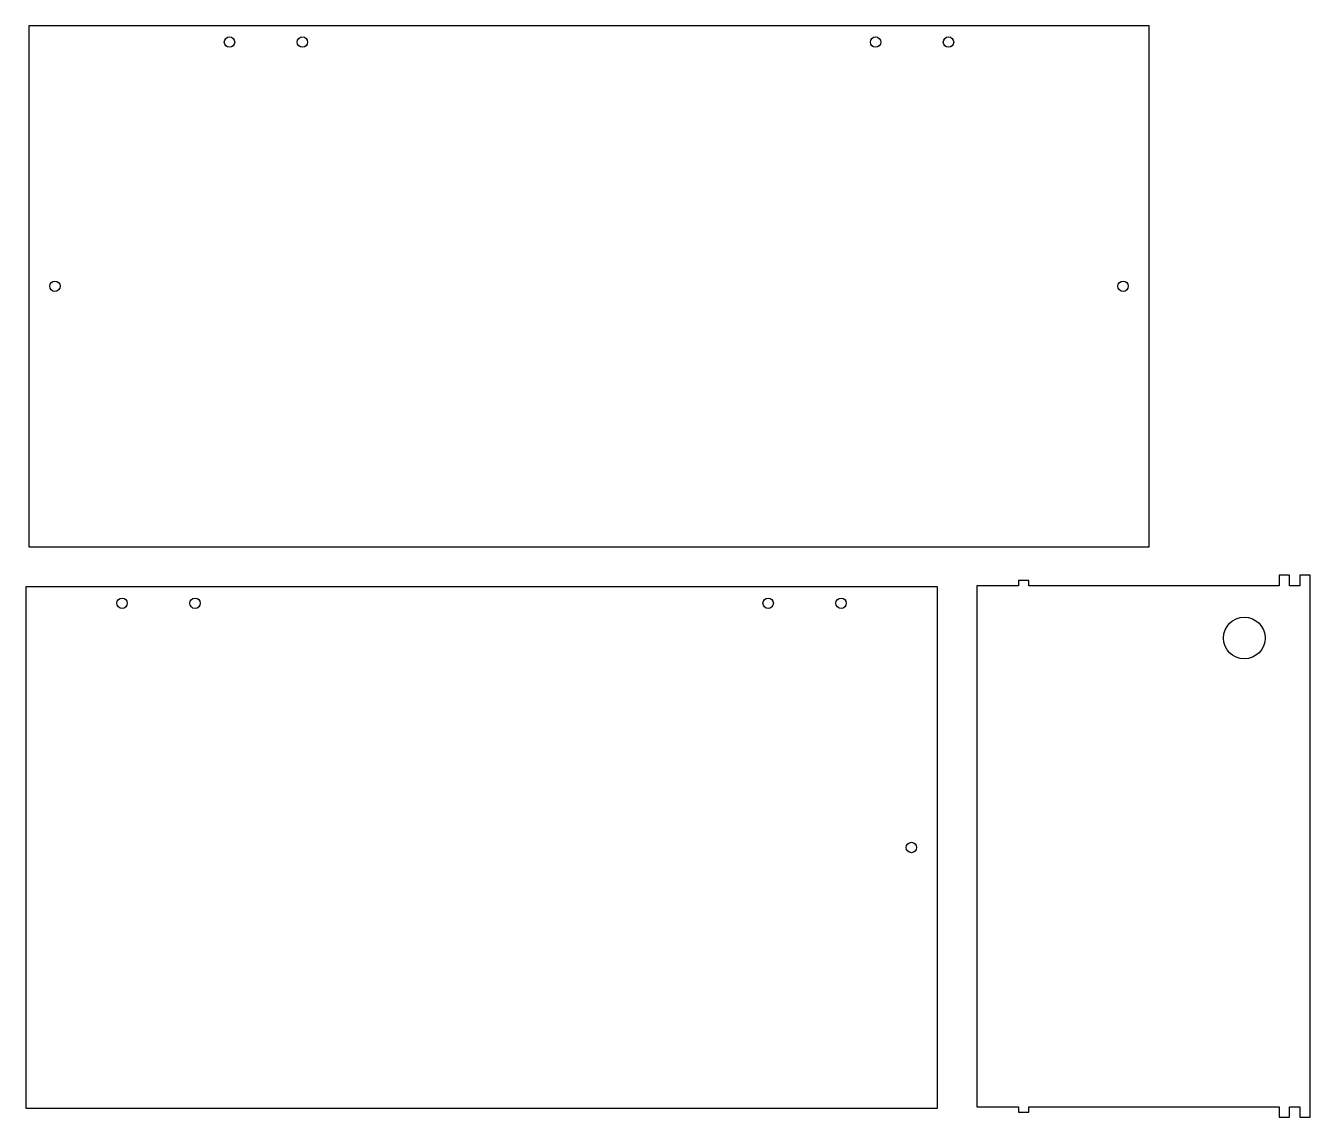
# Model space of a CAD drawing. Header units: millimetres. Extents: x -2 to 491, y -640 to -221.
import ezdxf

# ---------------------------------------------------------------- set-up
doc = ezdxf.new("R2010")
doc.units = ezdxf.units.MM

msp = doc.modelspace()

# ---------------------------------------------------------------- linework, layer by layer
at = {"color": 7, "linetype": 'Continuous', "lineweight": 25}
for p, q in [((429.31, -221.21), (-0.69, -221.21)), ((-0.69, -221.21), (-0.69, -421.21)), ((429.31, -421.21), (429.31, -221.21)), ((-0.69, -421.21), (429.31, -421.21)), ((479.18, -432.09), (479.18, -436.09)), ((483.18, -432.09), (479.18, -432.09)), ((483.18, -436.09), (483.18, -432.09)), ((487.18, -432.09), (487.18, -436.09)), ((491.18, -432.09), (487.18, -432.09)), ((491.18, -640.09), (491.18, -432.09)), ((348.08, -436.55), (-1.92, -436.55)), ((-1.92, -436.55), (-1.92, -636.55)), ((348.08, -636.55), (348.08, -436.55)), ((363.18, -436.09), (363.18, -636.09)), ((379.18, -436.09), (363.18, -436.09)), ((379.18, -434.09), (379.18, -436.09)), ((383.18, -434.09), (379.18, -434.09)), ((383.18, -436.09), (383.18, -434.09)), ((479.18, -436.09), (383.18, -436.09)), ((487.18, -436.09), (483.18, -436.09)), ((363.18, -636.09), (379.18, -636.09)), ((379.18, -636.09), (379.18, -638.09)), ((383.18, -636.09), (479.18, -636.09)), ((383.18, -638.09), (383.18, -636.09)), ((479.18, -636.09), (479.18, -640.09)), ((483.18, -636.09), (487.18, -636.09)), ((483.18, -640.09), (483.18, -636.09)), ((487.18, -636.09), (487.18, -640.09)), ((-1.92, -636.55), (348.08, -636.55)), ((379.18, -638.09), (383.18, -638.09)), ((479.18, -640.09), (483.18, -640.09)), ((487.18, -640.09), (491.18, -640.09))]:
    msp.add_line(p, q, dxfattribs=at)
for centre, radius in [((76.31, -227.51), 2), ((104.31, -227.51), 2), ((324.31, -227.51), 2), ((352.31, -227.51), 2), ((9.31, -321.21), 2), ((419.31, -321.21), 2), ((35.08, -442.85), 2), ((63.08, -442.85), 2), ((283.08, -442.85), 2), ((311.08, -442.85), 2), ((465.84, -456.18), 8), ((338.08, -536.55), 2)]:
    msp.add_circle(centre, radius, dxfattribs=at)

doc.saveas('drawing.dxf')
